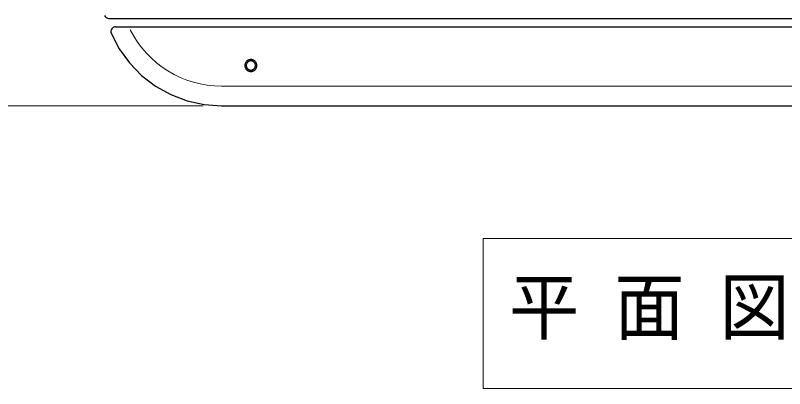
# Model space of a CAD drawing. Units: millimetres on the paper, scale 1:20. Extents: x -385 to 0, y 0 to 267.
# Drawn here: x -305.19 to -263.49, y 191.12 to 211.34 of the extents above; entities that cross this region are included whole.
import ezdxf

# ---------------------------------------------------------------- set-up
doc = ezdxf.new("R2010")
doc.units = ezdxf.units.MM
doc.layers.add('1_20', color=190, linetype='Continuous', lineweight=25)
doc.styles.add('ＭＳ ゴシック', font='')
doc.styles.get('ＭＳ ゴシック').set_extended_font_data('MS Gothic')

msp = doc.modelspace()

# ---------------------------------------------------------------- linework, layer by layer
at = {"layer": '1_20', "color": 40}
for p, q in [((-300.119, 211.172), (-258.425, 211.172)), ((-299.761, 210.718), (-258.425, 210.718)), ((-294.015, 206.434), (-258.425, 206.434))]:
    msp.add_line(p, q, dxfattribs=at)
at = {"layer": '1_20', "color": 12, "lineweight": 13}
msp.add_line((-294.015, 207.503), (-258.425, 207.503), dxfattribs=at)
at = {"layer": '1_20', "color": 7, "lineweight": 13}
for p, q in [((-295.015, 206.434), (-315.638, 206.434)), ((-279.825, 199.257), (-279.825, 191.123)), ((-237.025, 199.257), (-279.825, 199.257)), ((-279.825, 191.123), (-237.025, 191.123))]:
    msp.add_line(p, q, dxfattribs=at)
at = {"layer": '1_20', "color": 40}
msp.add_lwpolyline([(-299.99, 210.37), (-299.555, 209.53), (-299.003, 208.762), (-298.344, 208.083), (-297.594, 207.506), (-296.768, 207.045), (-295.884, 206.708), (-294.959, 206.503), (-294.015, 206.434)], dxfattribs=at)
at = {"layer": '1_20', "color": 7}
for points in [[(-292.1, 208.622), (-292.101, 208.65), (-292.105, 208.678), (-292.111, 208.706), (-292.119, 208.733), (-292.13, 208.759), (-292.143, 208.784), (-292.159, 208.808), (-292.176, 208.83), (-292.195, 208.851), (-292.216, 208.87), (-292.238, 208.887), (-292.262, 208.903), (-292.287, 208.916), (-292.314, 208.926), (-292.341, 208.935), (-292.368, 208.941), (-292.396, 208.945), (-292.425, 208.946), (-292.453, 208.945), (-292.481, 208.941), (-292.509, 208.935), (-292.536, 208.926), (-292.562, 208.916), (-292.587, 208.903), (-292.611, 208.887), (-292.634, 208.87), (-292.655, 208.851), (-292.674, 208.83), (-292.691, 208.808), (-292.706, 208.784), (-292.719, 208.759), (-292.73, 208.733), (-292.739, 208.706), (-292.745, 208.678), (-292.749, 208.65), (-292.75, 208.622), (-292.749, 208.593), (-292.745, 208.565), (-292.739, 208.538), (-292.73, 208.511), (-292.719, 208.484), (-292.706, 208.459), (-292.691, 208.435), (-292.674, 208.413), (-292.655, 208.392), (-292.634, 208.373), (-292.611, 208.356), (-292.587, 208.34), (-292.562, 208.327), (-292.536, 208.317), (-292.509, 208.308), (-292.481, 208.302), (-292.453, 208.298), (-292.425, 208.297), (-292.396, 208.298), (-292.368, 208.302), (-292.341, 208.308), (-292.314, 208.317), (-292.287, 208.327), (-292.262, 208.34), (-292.238, 208.356), (-292.216, 208.373), (-292.195, 208.392), (-292.176, 208.413), (-292.159, 208.435), (-292.143, 208.459), (-292.13, 208.484), (-292.119, 208.511), (-292.111, 208.538), (-292.105, 208.565), (-292.101, 208.593)], [(-292.175, 208.624), (-292.176, 208.646), (-292.179, 208.667), (-292.183, 208.689), (-292.19, 208.71), (-292.198, 208.73), (-292.208, 208.749), (-292.22, 208.767), (-292.233, 208.785), (-292.248, 208.801), (-292.264, 208.815), (-292.281, 208.829), (-292.3, 208.84), (-292.319, 208.85), (-292.339, 208.859), (-292.36, 208.865), (-292.381, 208.87), (-292.403, 208.873), (-292.425, 208.874), (-292.447, 208.873), (-292.468, 208.87), (-292.489, 208.865), (-292.51, 208.859), (-292.53, 208.85), (-292.55, 208.84), (-292.568, 208.829), (-292.585, 208.815), (-292.602, 208.801), (-292.616, 208.785), (-292.63, 208.767), (-292.641, 208.749), (-292.651, 208.73), (-292.66, 208.71), (-292.666, 208.689), (-292.671, 208.667), (-292.674, 208.646), (-292.675, 208.624), (-292.674, 208.602), (-292.671, 208.581), (-292.666, 208.56), (-292.66, 208.539), (-292.651, 208.519), (-292.641, 208.499), (-292.63, 208.481), (-292.616, 208.464), (-292.602, 208.448), (-292.585, 208.433), (-292.568, 208.42), (-292.55, 208.408), (-292.53, 208.398), (-292.51, 208.39), (-292.489, 208.383), (-292.468, 208.378), (-292.447, 208.375), (-292.425, 208.374), (-292.403, 208.375), (-292.381, 208.378), (-292.36, 208.383), (-292.339, 208.39), (-292.319, 208.398), (-292.3, 208.408), (-292.281, 208.42), (-292.264, 208.433), (-292.248, 208.448), (-292.233, 208.464), (-292.22, 208.481), (-292.208, 208.499), (-292.198, 208.519), (-292.19, 208.539), (-292.183, 208.56), (-292.179, 208.581), (-292.176, 208.602)]]:
    msp.add_lwpolyline(points, close=True, dxfattribs=at)
at = {"layer": '1_20', "color": 40}
for centre, start, end in [((-300.119, 211.422), 200.025, 270), ((-299.761, 210.468), 90, 203.2103)]:
    msp.add_arc(centre, 0.25, start, end, dxfattribs=at)
at = {"layer": '1_20', "color": 12, "lineweight": 13}
msp.add_arc((-294.015, 213.042), 5.539, 206.7698, 270, dxfattribs=at)

# ---------------------------------------------------------------- texts
at = {"layer": '1_20', "color": 7, "insert": (-278.425, 195.19), "char_height": 2.933, "attachment_point": 4, "style": 'ＭＳ ゴシック'}
msp.add_mtext('\\T1.5;\\W0.95;平面図\u3000S=1/20', dxfattribs=at)

doc.saveas('drawing.dxf')
